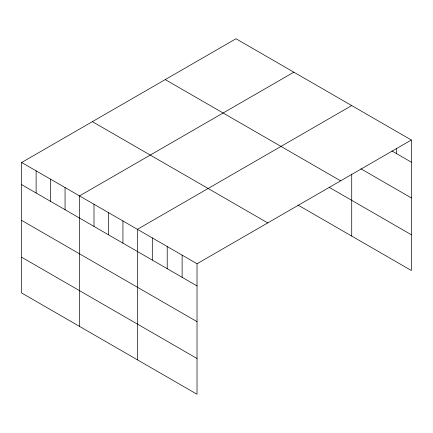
<?xml version="1.0" encoding="UTF-8"?>
<svg xmlns="http://www.w3.org/2000/svg" width="433" height="433" viewBox="0 0 433 433"><rect width="100%" height="100%" fill="white"/><g stroke="black" fill="none" stroke-linecap="round" stroke-linejoin="round"><path stroke-width="0.65" d="M21.65 162.494L197.026 263.746L197.026 394.246L21.65 292.989L21.65 162.494L235.974 38.753L411.35 140.011L411.35 270.506L297.899 205.004M293.845 72.17L79.526 195.905L79.526 326.406M351.72 105.582L137.402 229.322L137.402 359.818M197.026 263.746L411.35 140.011M391.854 150.917L411.35 162.175M360.895 168.794L411.35 197.924M165.244 79.591L340.625 180.842M329.15 187.3L411.35 234.756M92.375 121.662L267.756 222.914M21.65 184.658L197.026 285.91M21.65 220.408L197.026 321.659M21.65 257.24L197.026 358.497M396.444 148.194L396.444 153.569M351.72 174.023L351.72 236.082M182.12 255.14L182.12 277.304M167.214 246.534L167.214 268.698M152.308 237.928L152.308 260.092M122.929 220.965L122.929 243.13M108.461 212.614L108.461 234.778M93.993 204.262L93.993 226.427M65.058 187.554L65.058 209.718M50.585 179.202L50.585 201.367M36.118 170.846L36.118 193.01"/></g></svg>
